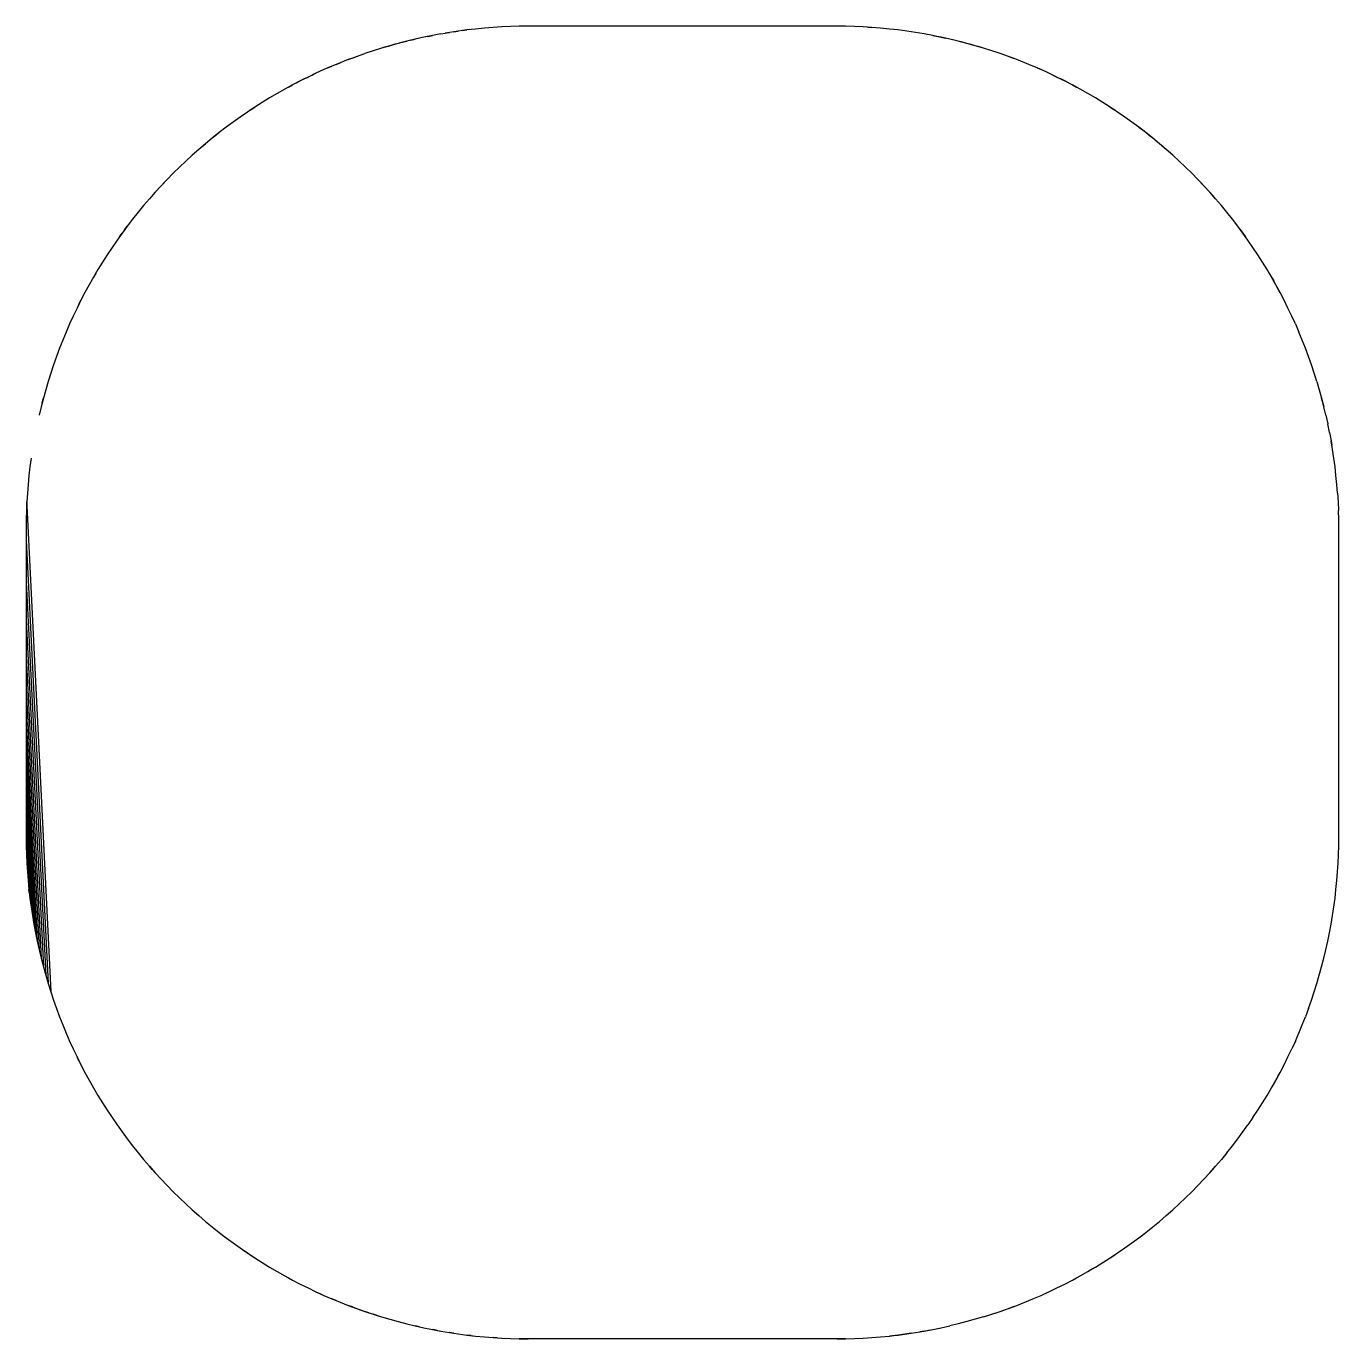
# Model space of a CAD drawing. Header units: millimetres. Extents: x 2543.3 to 2639, y 1717.1 to 1778.9.
# Drawn here: x 2631.654 to 2632.504, y 1741.483 to 1742.333 of the extents above; entities that cross this region are included whole.
import ezdxf

# ---------------------------------------------------------------- set-up
doc = ezdxf.new("R2010")
doc.units = ezdxf.units.MM

msp = doc.modelspace()

# ---------------------------------------------------------------- linework, layer by layer
at = {"color": 7, "linetype": 'Continuous', "lineweight": 25}
for p, q in [((2631.9448, 1742.33108), (2631.93917, 1742.33044)), ((2631.95045, 1742.33162), (2631.9448, 1742.33108)), ((2631.9561, 1742.33207), (2631.95045, 1742.33162)), ((2631.96176, 1742.33241), (2631.9561, 1742.33207)), ((2631.95893, 1742.33224), (2631.9561, 1742.33207)), ((2631.96176, 1742.33241), (2631.95893, 1742.33224)), ((2631.96743, 1742.33266), (2631.96176, 1742.33241)), ((2631.9731, 1742.33281), (2631.96743, 1742.33266)), ((2631.97877, 1742.33286), (2631.9731, 1742.33281)), ((2632.17877, 1742.33286), (2631.97877, 1742.33286)), ((2632.18444, 1742.33281), (2632.17877, 1742.33286)), ((2632.19012, 1742.33266), (2632.18444, 1742.33281)), ((2632.19578, 1742.33241), (2632.19012, 1742.33266)), ((2632.20144, 1742.33207), (2632.19578, 1742.33241)), ((2632.19861, 1742.33224), (2632.19578, 1742.33241)), ((2632.19861, 1742.33224), (2632.20144, 1742.33207)), ((2632.2071, 1742.33162), (2632.20144, 1742.33207)), ((2632.21274, 1742.33108), (2632.2071, 1742.33162)), ((2632.21838, 1742.33044), (2632.21274, 1742.33108)), ((2631.90015, 1742.32321), (2631.89466, 1742.32179)), ((2631.8974, 1742.32249), (2631.89466, 1742.32179)), ((2631.8974, 1742.32249), (2631.90015, 1742.32321)), ((2631.90566, 1742.32453), (2631.90015, 1742.32321)), ((2631.9029, 1742.32386), (2631.90015, 1742.32321)), ((2631.9029, 1742.32386), (2631.90566, 1742.32453)), ((2631.9112, 1742.32576), (2631.90566, 1742.32453)), ((2631.90843, 1742.32515), (2631.90566, 1742.32453)), ((2631.9112, 1742.32576), (2631.90843, 1742.32515)), ((2631.91676, 1742.32689), (2631.9112, 1742.32576)), ((2631.91398, 1742.32632), (2631.9112, 1742.32576)), ((2631.91398, 1742.32632), (2631.91676, 1742.32689)), ((2631.92234, 1742.32792), (2631.91676, 1742.32689)), ((2631.92234, 1742.32792), (2631.92793, 1742.32886)), ((2631.92234, 1742.32792), (2631.92513, 1742.32839)), ((2631.92793, 1742.32886), (2631.92513, 1742.32839)), ((2631.93354, 1742.32969), (2631.92793, 1742.32886)), ((2631.93073, 1742.32928), (2631.92793, 1742.32886)), ((2631.93073, 1742.32928), (2631.93354, 1742.32969)), ((2631.93917, 1742.33044), (2631.93354, 1742.32969)), ((2631.93635, 1742.33006), (2631.93354, 1742.32969)), ((2631.93635, 1742.33006), (2631.93917, 1742.33044)), ((2632.224, 1742.32969), (2632.21838, 1742.33044)), ((2632.22119, 1742.33006), (2632.21838, 1742.33044)), ((2632.224, 1742.32969), (2632.22119, 1742.33006)), ((2632.22681, 1742.32928), (2632.224, 1742.32969)), ((2632.22961, 1742.32886), (2632.224, 1742.32969)), ((2632.22961, 1742.32886), (2632.22681, 1742.32928)), ((2632.23521, 1742.32792), (2632.22961, 1742.32886)), ((2632.23241, 1742.32839), (2632.22961, 1742.32886)), ((2632.23521, 1742.32792), (2632.23241, 1742.32839)), ((2632.24079, 1742.32689), (2632.23521, 1742.32792)), ((2632.24079, 1742.32689), (2632.24634, 1742.32576)), ((2632.24356, 1742.32632), (2632.24079, 1742.32689)), ((2632.24634, 1742.32576), (2632.24356, 1742.32632)), ((2632.25188, 1742.32453), (2632.24634, 1742.32576)), ((2632.24634, 1742.32576), (2632.24911, 1742.32515)), ((2632.25188, 1742.32453), (2632.24911, 1742.32515)), ((2632.2574, 1742.32321), (2632.25188, 1742.32453)), ((2632.25464, 1742.32386), (2632.25188, 1742.32453)), ((2632.2574, 1742.32321), (2632.25464, 1742.32386)), ((2632.26014, 1742.32249), (2632.2574, 1742.32321)), ((2632.26289, 1742.32179), (2632.2574, 1742.32321)), ((2632.26289, 1742.32179), (2632.26014, 1742.32249)), ((2631.86761, 1742.31326), (2631.87296, 1742.31515)), ((2631.87834, 1742.31695), (2631.87296, 1742.31515)), ((2631.87565, 1742.31605), (2631.87296, 1742.31515)), ((2631.87834, 1742.31695), (2631.87565, 1742.31605)), ((2631.88375, 1742.31866), (2631.87834, 1742.31695)), ((2631.88919, 1742.32027), (2631.88375, 1742.31866)), ((2631.88647, 1742.31947), (2631.88375, 1742.31866)), ((2631.88647, 1742.31947), (2631.88919, 1742.32027)), ((2631.89466, 1742.32179), (2631.88919, 1742.32027)), ((2631.89192, 1742.32103), (2631.88919, 1742.32027)), ((2631.89466, 1742.32179), (2631.89192, 1742.32103)), ((2632.26562, 1742.32103), (2632.26289, 1742.32179)), ((2632.26835, 1742.32027), (2632.26289, 1742.32179)), ((2632.26835, 1742.32027), (2632.26562, 1742.32103)), ((2632.27379, 1742.31866), (2632.26835, 1742.32027)), ((2632.27107, 1742.31947), (2632.26835, 1742.32027)), ((2632.27379, 1742.31866), (2632.27107, 1742.31947)), ((2632.2792, 1742.31695), (2632.27379, 1742.31866)), ((2632.28458, 1742.31515), (2632.2792, 1742.31695)), ((2632.28189, 1742.31605), (2632.2792, 1742.31695)), ((2632.28458, 1742.31515), (2632.28189, 1742.31605)), ((2632.28993, 1742.31326), (2632.28458, 1742.31515)), ((2631.85178, 1742.30702), (2631.84658, 1742.30476)), ((2631.84918, 1742.30589), (2631.84658, 1742.30476)), ((2631.84918, 1742.30589), (2631.85178, 1742.30702)), ((2631.85703, 1742.30919), (2631.85178, 1742.30702)), ((2631.8544, 1742.30811), (2631.85178, 1742.30702)), ((2631.8544, 1742.30811), (2631.85703, 1742.30919)), ((2631.8623, 1742.31127), (2631.85703, 1742.30919)), ((2631.8623, 1742.31127), (2631.86761, 1742.31326)), ((2631.86496, 1742.31227), (2631.8623, 1742.31127)), ((2631.86496, 1742.31227), (2631.86761, 1742.31326)), ((2632.29524, 1742.31127), (2632.28993, 1742.31326)), ((2632.29259, 1742.31227), (2632.28993, 1742.31326)), ((2632.29524, 1742.31127), (2632.29259, 1742.31227)), ((2632.30052, 1742.30919), (2632.29524, 1742.31127)), ((2632.30576, 1742.30702), (2632.30052, 1742.30919)), ((2632.30314, 1742.30811), (2632.30052, 1742.30919)), ((2632.30576, 1742.30702), (2632.30314, 1742.30811)), ((2632.31096, 1742.30476), (2632.30576, 1742.30702)), ((2632.30836, 1742.30589), (2632.30576, 1742.30702)), ((2632.30836, 1742.30589), (2632.31096, 1742.30476)), ((2631.83122, 1742.29744), (2631.82619, 1742.29482)), ((2631.82871, 1742.29613), (2631.83122, 1742.29744)), ((2631.8363, 1742.29997), (2631.83122, 1742.29744)), ((2631.83376, 1742.2987), (2631.83122, 1742.29744)), ((2631.83376, 1742.2987), (2631.8363, 1742.29997)), ((2631.84142, 1742.30241), (2631.8363, 1742.29997)), ((2631.83886, 1742.30119), (2631.8363, 1742.29997)), ((2631.83886, 1742.30119), (2631.84142, 1742.30241)), ((2631.84658, 1742.30476), (2631.84142, 1742.30241)), ((2632.31612, 1742.30241), (2632.31096, 1742.30476)), ((2632.32124, 1742.29997), (2632.31612, 1742.30241)), ((2632.31868, 1742.30119), (2632.31612, 1742.30241)), ((2632.31868, 1742.30119), (2632.32124, 1742.29997)), ((2632.32124, 1742.29997), (2632.32378, 1742.2987)), ((2632.32124, 1742.29997), (2632.32632, 1742.29744)), ((2632.32632, 1742.29744), (2632.32378, 1742.2987)), ((2632.32632, 1742.29744), (2632.33135, 1742.29482)), ((2632.32883, 1742.29613), (2632.32632, 1742.29744)), ((2631.81627, 1742.28932), (2631.81138, 1742.28644)), ((2631.82121, 1742.29211), (2631.81627, 1742.28932)), ((2631.82619, 1742.29482), (2631.82121, 1742.29211)), ((2631.8237, 1742.29346), (2631.82121, 1742.29211)), ((2631.8237, 1742.29346), (2631.82619, 1742.29482)), ((2631.82871, 1742.29613), (2631.82619, 1742.29482)), ((2632.32883, 1742.29613), (2632.33135, 1742.29482)), ((2632.33633, 1742.29211), (2632.33135, 1742.29482)), ((2632.33135, 1742.29482), (2632.33384, 1742.29346)), ((2632.33633, 1742.29211), (2632.33384, 1742.29346)), ((2632.34127, 1742.28932), (2632.33633, 1742.29211)), ((2632.34616, 1742.28644), (2632.34127, 1742.28932)), ((2631.80176, 1742.28043), (2631.79703, 1742.27729)), ((2631.7994, 1742.27886), (2631.80176, 1742.28043)), ((2631.80655, 1742.28348), (2631.80176, 1742.28043)), ((2631.81138, 1742.28644), (2631.80655, 1742.28348)), ((2632.351, 1742.28348), (2632.34616, 1742.28644)), ((2632.35578, 1742.28043), (2632.351, 1742.28348)), ((2632.36051, 1742.27729), (2632.35578, 1742.28043)), ((2632.35578, 1742.28043), (2632.35814, 1742.27886)), ((2631.79236, 1742.27408), (2631.78774, 1742.27079)), ((2631.79703, 1742.27729), (2631.79236, 1742.27408)), ((2631.7994, 1742.27886), (2631.79703, 1742.27729)), ((2632.36051, 1742.27729), (2632.35814, 1742.27886)), ((2632.36518, 1742.27408), (2632.36051, 1742.27729)), ((2632.3698, 1742.27079), (2632.36518, 1742.27408)), ((2631.77868, 1742.26396), (2631.77424, 1742.26043)), ((2631.77646, 1742.2622), (2631.77868, 1742.26396)), ((2631.78318, 1742.26742), (2631.77868, 1742.26396)), ((2631.78774, 1742.27079), (2631.78318, 1742.26742)), ((2632.37436, 1742.26742), (2632.3698, 1742.27079)), ((2632.37886, 1742.26396), (2632.37436, 1742.26742)), ((2632.37436, 1742.26742), (2632.37661, 1742.26569)), ((2632.37886, 1742.26396), (2632.37661, 1742.26569)), ((2632.37886, 1742.26396), (2632.38108, 1742.2622)), ((2632.3833, 1742.26043), (2632.37886, 1742.26396)), ((2631.76987, 1742.25682), (2631.76555, 1742.25314)), ((2631.76771, 1742.25498), (2631.76555, 1742.25314)), ((2631.76771, 1742.25498), (2631.76987, 1742.25682)), ((2631.77424, 1742.26043), (2631.76987, 1742.25682)), ((2631.77646, 1742.2622), (2631.77424, 1742.26043)), ((2632.3833, 1742.26043), (2632.38108, 1742.2622)), ((2632.38768, 1742.25682), (2632.3833, 1742.26043)), ((2632.39199, 1742.25314), (2632.38768, 1742.25682)), ((2632.38983, 1742.25498), (2632.38768, 1742.25682)), ((2632.39199, 1742.25314), (2632.38983, 1742.25498)), ((2631.7613, 1742.24938), (2631.75712, 1742.24555)), ((2631.76555, 1742.25314), (2631.7613, 1742.24938)), ((2632.39624, 1742.24938), (2632.39199, 1742.25314)), ((2632.40042, 1742.24555), (2632.39624, 1742.24938)), ((2631.74896, 1742.23767), (2631.74499, 1742.23362)), ((2631.75301, 1742.24164), (2631.74896, 1742.23767)), ((2631.75712, 1742.24555), (2631.75301, 1742.24164)), ((2632.40454, 1742.24164), (2632.40042, 1742.24555)), ((2632.40858, 1742.23767), (2632.40454, 1742.24164)), ((2632.41256, 1742.23362), (2632.40858, 1742.23767)), ((2631.74108, 1742.22951), (2631.73725, 1742.22533)), ((2631.74499, 1742.23362), (2631.74108, 1742.22951)), ((2631.74303, 1742.23157), (2631.74108, 1742.22951)), ((2631.74303, 1742.23157), (2631.74499, 1742.23362)), ((2632.41451, 1742.23157), (2632.41256, 1742.23362)), ((2632.41646, 1742.22951), (2632.41256, 1742.23362)), ((2632.41646, 1742.22951), (2632.41451, 1742.23157)), ((2632.42029, 1742.22533), (2632.41646, 1742.22951)), ((2631.73349, 1742.22108), (2631.72981, 1742.21677)), ((2631.73725, 1742.22533), (2631.73349, 1742.22108)), ((2632.42405, 1742.22108), (2632.42029, 1742.22533)), ((2632.42029, 1742.22533), (2632.42217, 1742.2232)), ((2632.42405, 1742.22108), (2632.42217, 1742.2232)), ((2632.42774, 1742.21677), (2632.42405, 1742.22108)), ((2632.42589, 1742.21892), (2632.42405, 1742.22108)), ((2631.7262, 1742.21239), (2631.72267, 1742.20795)), ((2631.72981, 1742.21677), (2631.7262, 1742.21239)), ((2632.42589, 1742.21892), (2632.42774, 1742.21677)), ((2632.43135, 1742.21239), (2632.42774, 1742.21677)), ((2632.43488, 1742.20795), (2632.43135, 1742.21239)), ((2631.71922, 1742.20345), (2631.71584, 1742.19889)), ((2631.71753, 1742.20117), (2631.71922, 1742.20345)), ((2631.72267, 1742.20795), (2631.71922, 1742.20345)), ((2632.43833, 1742.20345), (2632.43488, 1742.20795)), ((2632.44002, 1742.20117), (2632.43833, 1742.20345)), ((2632.4417, 1742.19889), (2632.43833, 1742.20345)), ((2631.71584, 1742.19889), (2631.71255, 1742.19427)), ((2631.71419, 1742.19658), (2631.71255, 1742.19427)), ((2631.71419, 1742.19658), (2631.71584, 1742.19889)), ((2631.71753, 1742.20117), (2631.71584, 1742.19889)), ((2632.44002, 1742.20117), (2632.4417, 1742.19889)), ((2632.445, 1742.19427), (2632.4417, 1742.19889)), ((2632.4417, 1742.19889), (2632.44335, 1742.19658)), ((2632.445, 1742.19427), (2632.44335, 1742.19658)), ((2631.70934, 1742.1896), (2631.7062, 1742.18487)), ((2631.71255, 1742.19427), (2631.70934, 1742.1896)), ((2632.44821, 1742.1896), (2632.445, 1742.19427)), ((2632.45134, 1742.18487), (2632.44821, 1742.1896)), ((2631.70316, 1742.18008), (2631.70019, 1742.17524)), ((2631.7062, 1742.18487), (2631.70316, 1742.18008)), ((2632.45439, 1742.18008), (2632.45134, 1742.18487)), ((2632.45735, 1742.17524), (2632.45439, 1742.18008)), ((2631.69731, 1742.17036), (2631.69452, 1742.16542)), ((2631.70019, 1742.17524), (2631.69731, 1742.17036)), ((2631.69875, 1742.1728), (2631.69731, 1742.17036)), ((2631.69875, 1742.1728), (2631.70019, 1742.17524)), ((2632.46023, 1742.17036), (2632.45735, 1742.17524)), ((2632.45879, 1742.1728), (2632.45735, 1742.17524)), ((2632.45879, 1742.1728), (2632.46023, 1742.17036)), ((2632.46302, 1742.16542), (2632.46023, 1742.17036)), ((2632.46023, 1742.17036), (2632.46163, 1742.16789)), ((2631.69452, 1742.16542), (2631.69181, 1742.16044)), ((2632.46302, 1742.16542), (2632.46163, 1742.16789)), ((2632.46573, 1742.16044), (2632.46302, 1742.16542)), ((2632.46438, 1742.16293), (2632.46302, 1742.16542)), ((2632.46573, 1742.16044), (2632.46438, 1742.16293)), ((2631.6892, 1742.15541), (2631.68666, 1742.15033)), ((2631.68793, 1742.15287), (2631.68666, 1742.15033)), ((2631.68793, 1742.15287), (2631.6892, 1742.15541)), ((2631.69181, 1742.16044), (2631.6892, 1742.15541)), ((2632.46835, 1742.15541), (2632.46573, 1742.16044)), ((2632.47088, 1742.15033), (2632.46835, 1742.15541)), ((2631.68422, 1742.14521), (2631.68187, 1742.14005)), ((2631.68666, 1742.15033), (2631.68422, 1742.14521)), ((2632.47332, 1742.14521), (2632.47088, 1742.15033)), ((2632.47567, 1742.14005), (2632.47332, 1742.14521)), ((2631.68187, 1742.14005), (2631.67961, 1742.13485)), ((2632.47567, 1742.14005), (2632.47794, 1742.13485)), ((2631.67744, 1742.12961), (2631.67536, 1742.12433)), ((2631.67961, 1742.13485), (2631.67744, 1742.12961)), ((2632.48011, 1742.12961), (2632.47794, 1742.13485)), ((2632.48219, 1742.12433), (2632.48011, 1742.12961)), ((2631.67337, 1742.11901), (2631.67148, 1742.11367)), ((2631.67536, 1742.12433), (2631.67337, 1742.11901)), ((2632.48417, 1742.11901), (2632.48219, 1742.12433)), ((2632.48607, 1742.11367), (2632.48417, 1742.11901)), ((2631.67148, 1742.11367), (2631.66968, 1742.10829)), ((2632.48787, 1742.10829), (2632.48607, 1742.11367)), ((2631.66797, 1742.10288), (2631.66636, 1742.09744)), ((2631.66968, 1742.10829), (2631.66797, 1742.10288)), ((2632.48957, 1742.10288), (2632.48787, 1742.10829)), ((2632.48957, 1742.10288), (2632.49118, 1742.09744)), ((2631.66636, 1742.09744), (2631.66485, 1742.09198)), ((2632.49118, 1742.09744), (2632.4927, 1742.09198)), ((2631.66343, 1742.08649), (2631.6621, 1742.08097)), ((2631.66485, 1742.09198), (2631.66343, 1742.08649)), ((2631.66414, 1742.08923), (2631.66343, 1742.08649)), ((2631.66414, 1742.08923), (2631.66485, 1742.09198)), ((2632.4927, 1742.09198), (2632.49412, 1742.08649)), ((2632.49341, 1742.08923), (2632.4927, 1742.09198)), ((2632.49412, 1742.08649), (2632.49341, 1742.08923)), ((2632.49544, 1742.08097), (2632.49412, 1742.08649)), ((2632.49544, 1742.08097), (2632.49667, 1742.07543)), ((2632.4978, 1742.06987), (2632.49667, 1742.07543)), ((2632.4978, 1742.06987), (2632.49883, 1742.06429)), ((2632.49883, 1742.06429), (2632.4993, 1742.0615)), ((2632.49977, 1742.0587), (2632.49883, 1742.06429)), ((2632.49977, 1742.0587), (2632.4993, 1742.0615)), ((2631.65693, 1742.05309), (2631.65619, 1742.04747)), ((2632.50061, 1742.05309), (2632.49977, 1742.0587)), ((2632.50135, 1742.04747), (2632.50061, 1742.05309)), ((2631.65619, 1742.04747), (2631.65555, 1742.04183)), ((2632.50199, 1742.04183), (2632.50135, 1742.04747)), ((2631.65501, 1742.03619), (2631.65456, 1742.03053)), ((2631.65555, 1742.04183), (2631.65501, 1742.03619)), ((2632.50254, 1742.03619), (2632.50199, 1742.04183)), ((2632.50298, 1742.03053), (2632.50254, 1742.03619)), ((2631.65422, 1742.02487), (2631.65397, 1742.0192)), ((2631.65409, 1742.02204), (2631.65422, 1742.02487)), ((2631.65456, 1742.03053), (2631.65422, 1742.02487)), ((2632.50298, 1742.03053), (2632.50333, 1742.02487)), ((2632.50333, 1742.02487), (2632.50357, 1742.0192)), ((2631.65397, 1742.0192), (2631.65382, 1742.01353)), ((2631.65409, 1742.02204), (2631.65397, 1742.0192)), ((2632.50372, 1742.01353), (2632.50357, 1742.0192)), ((2631.65382, 1742.01353), (2631.65377, 1742.00786)), ((2631.65377, 1742.00786), (2631.65377, 1741.80786)), ((2632.50377, 1742.00786), (2632.50372, 1742.01353)), ((2632.50377, 1741.80786), (2632.50377, 1742.00786)), ((2631.65377, 1741.80786), (2631.65382, 1741.80219)), ((2632.50372, 1741.80219), (2632.50377, 1741.80786)), ((2631.65382, 1741.80219), (2631.65397, 1741.79652)), ((2631.65397, 1741.79652), (2631.65422, 1741.79085)), ((2632.50333, 1741.79085), (2632.50357, 1741.79652)), ((2632.50357, 1741.79652), (2632.50372, 1741.80219)), ((2631.65422, 1741.79085), (2631.65456, 1741.78519)), ((2632.50298, 1741.78519), (2632.50333, 1741.79085)), ((2631.65456, 1741.78519), (2631.65501, 1741.77953)), ((2631.65501, 1741.77953), (2631.65555, 1741.77389)), ((2632.50199, 1741.77389), (2632.50254, 1741.77953)), ((2632.50254, 1741.77953), (2632.50298, 1741.78519)), ((2632.50254, 1741.77953), (2632.50276, 1741.78236)), ((2632.50276, 1741.78236), (2632.50298, 1741.78519)), ((2631.65555, 1741.77389), (2631.65619, 1741.76825)), ((2631.65587, 1741.77107), (2631.65555, 1741.77389)), ((2631.65587, 1741.77107), (2631.65619, 1741.76825)), ((2632.50135, 1741.76825), (2632.50199, 1741.77389)), ((2632.50135, 1741.76825), (2632.50167, 1741.77107)), ((2632.50167, 1741.77107), (2632.50199, 1741.77389)), ((2631.65619, 1741.76825), (2631.65693, 1741.76263)), ((2631.65693, 1741.76263), (2631.65777, 1741.75702)), ((2632.49977, 1741.75702), (2632.50061, 1741.76263)), ((2632.50061, 1741.76263), (2632.50135, 1741.76825)), ((2631.65777, 1741.75702), (2631.65871, 1741.75142)), ((2632.49883, 1741.75142), (2632.49977, 1741.75702)), ((2631.65871, 1741.75142), (2631.65974, 1741.74584)), ((2631.65974, 1741.74584), (2631.66087, 1741.74029)), ((2632.49667, 1741.74029), (2632.4978, 1741.74584)), ((2632.4978, 1741.74584), (2632.49883, 1741.75142)), ((2631.66087, 1741.74029), (2631.6621, 1741.73475)), ((2632.49544, 1741.73475), (2632.49667, 1741.74029)), ((2631.6621, 1741.73475), (2631.66343, 1741.72923)), ((2631.66343, 1741.72923), (2631.66485, 1741.72374)), ((2632.4927, 1741.72374), (2632.49412, 1741.72923)), ((2632.49412, 1741.72923), (2632.49544, 1741.73475)), ((2631.66485, 1741.72374), (2631.66636, 1741.71828)), ((2632.49118, 1741.71828), (2632.4927, 1741.72374)), ((2631.66636, 1741.71828), (2631.66797, 1741.71284)), ((2631.66797, 1741.71284), (2631.66968, 1741.70743)), ((2632.48787, 1741.70743), (2632.48957, 1741.71284)), ((2632.48957, 1741.71284), (2632.49118, 1741.71828)), ((2631.66968, 1741.70743), (2631.67148, 1741.70205)), ((2631.67148, 1741.70205), (2631.67337, 1741.6967)), ((2632.48417, 1741.6967), (2632.48607, 1741.70205)), ((2632.48607, 1741.70205), (2632.48787, 1741.70743)), ((2631.67337, 1741.6967), (2631.67536, 1741.69139)), ((2632.48417, 1741.6967), (2632.48219, 1741.69139)), ((2631.67536, 1741.69139), (2631.67744, 1741.68611)), ((2631.67744, 1741.68611), (2631.67961, 1741.68087)), ((2632.47794, 1741.68087), (2632.48011, 1741.68611)), ((2632.48011, 1741.68611), (2632.48219, 1741.69139)), ((2631.67961, 1741.68087), (2631.68187, 1741.67567)), ((2632.47567, 1741.67567), (2632.47794, 1741.68087)), ((2631.68187, 1741.67567), (2631.68422, 1741.67051)), ((2631.68422, 1741.67051), (2631.68666, 1741.66539)), ((2632.47088, 1741.66539), (2632.47332, 1741.67051)), ((2632.47567, 1741.67567), (2632.47332, 1741.67051)), ((2631.68666, 1741.66539), (2631.6892, 1741.66031)), ((2631.68793, 1741.66285), (2631.68666, 1741.66539)), ((2631.68793, 1741.66285), (2631.6892, 1741.66031)), ((2631.6892, 1741.66031), (2631.69181, 1741.65528)), ((2632.46573, 1741.65528), (2632.46835, 1741.66031)), ((2632.46835, 1741.66031), (2632.47088, 1741.66539)), ((2631.69181, 1741.65528), (2631.69452, 1741.65029)), ((2632.46302, 1741.65029), (2632.46573, 1741.65528)), ((2632.46438, 1741.65279), (2632.46302, 1741.65029)), ((2632.46438, 1741.65279), (2632.46573, 1741.65528)), ((2631.69452, 1741.65029), (2631.69731, 1741.64536)), ((2631.69731, 1741.64536), (2631.70019, 1741.64047)), ((2632.45735, 1741.64047), (2632.46023, 1741.64536)), ((2632.46023, 1741.64536), (2632.46302, 1741.65029)), ((2632.46023, 1741.64536), (2632.46163, 1741.64783)), ((2632.46302, 1741.65029), (2632.46163, 1741.64783)), ((2631.70019, 1741.64047), (2631.70316, 1741.63564)), ((2631.70316, 1741.63564), (2631.7062, 1741.63085)), ((2632.45134, 1741.63085), (2632.45439, 1741.63564)), ((2632.45439, 1741.63564), (2632.45735, 1741.64047)), ((2631.7062, 1741.63085), (2631.70934, 1741.62612)), ((2631.70934, 1741.62612), (2631.71255, 1741.62145)), ((2632.44821, 1741.62612), (2632.445, 1741.62145)), ((2632.44821, 1741.62612), (2632.45134, 1741.63085)), ((2631.71255, 1741.62145), (2631.71584, 1741.61683)), ((2632.4417, 1741.61683), (2632.445, 1741.62145)), ((2631.71584, 1741.61683), (2631.71922, 1741.61227)), ((2631.71922, 1741.61227), (2631.72267, 1741.60777)), ((2632.43488, 1741.60777), (2632.43833, 1741.61227)), ((2632.43833, 1741.61227), (2632.4417, 1741.61683)), ((2631.72267, 1741.60777), (2631.7262, 1741.60333)), ((2631.7262, 1741.60333), (2631.72981, 1741.59895)), ((2632.43135, 1741.60333), (2632.42774, 1741.59895)), ((2632.43135, 1741.60333), (2632.43488, 1741.60777)), ((2631.73165, 1741.5968), (2631.72981, 1741.59895)), ((2631.72981, 1741.59895), (2631.73349, 1741.59464)), ((2631.73165, 1741.5968), (2631.73349, 1741.59464)), ((2631.73349, 1741.59464), (2631.73725, 1741.59039)), ((2631.73537, 1741.59252), (2631.73349, 1741.59464)), ((2631.73537, 1741.59252), (2631.73725, 1741.59039)), ((2632.42029, 1741.59039), (2632.42405, 1741.59464)), ((2632.42029, 1741.59039), (2632.42217, 1741.59252)), ((2632.42217, 1741.59252), (2632.42405, 1741.59464)), ((2632.42405, 1741.59464), (2632.42774, 1741.59895)), ((2632.42405, 1741.59464), (2632.42589, 1741.5968)), ((2632.42589, 1741.5968), (2632.42774, 1741.59895)), ((2631.73725, 1741.59039), (2631.74108, 1741.58621)), ((2631.74108, 1741.58621), (2631.74499, 1741.5821)), ((2632.41256, 1741.5821), (2632.41646, 1741.58621)), ((2632.41646, 1741.58621), (2632.42029, 1741.59039)), ((2631.74499, 1741.5821), (2631.74896, 1741.57805)), ((2631.74896, 1741.57805), (2631.75301, 1741.57408)), ((2632.40454, 1741.57408), (2632.40858, 1741.57805)), ((2632.40858, 1741.57805), (2632.41256, 1741.5821)), ((2631.75301, 1741.57408), (2631.75712, 1741.57017)), ((2631.75712, 1741.57017), (2631.7613, 1741.56634)), ((2631.7613, 1741.56634), (2631.76555, 1741.56258)), ((2632.39199, 1741.56258), (2632.39624, 1741.56634)), ((2632.39624, 1741.56634), (2632.40042, 1741.57017)), ((2632.40042, 1741.57017), (2632.40454, 1741.57408)), ((2631.76555, 1741.56258), (2631.76987, 1741.55889)), ((2631.76555, 1741.56258), (2631.76771, 1741.56074)), ((2631.76771, 1741.56074), (2631.76987, 1741.55889)), ((2631.76987, 1741.55889), (2631.77424, 1741.55529)), ((2632.3833, 1741.55529), (2632.38768, 1741.55889)), ((2632.38768, 1741.55889), (2632.39199, 1741.56258)), ((2632.38768, 1741.55889), (2632.38983, 1741.56074)), ((2632.38983, 1741.56074), (2632.39199, 1741.56258)), ((2631.77424, 1741.55529), (2631.77868, 1741.55176)), ((2631.77868, 1741.55176), (2631.78318, 1741.5483)), ((2631.77868, 1741.55176), (2631.78093, 1741.55003)), ((2631.78093, 1741.55003), (2631.78318, 1741.5483)), ((2632.37436, 1741.5483), (2632.37886, 1741.55176)), ((2632.37436, 1741.5483), (2632.37661, 1741.55003)), ((2632.37661, 1741.55003), (2632.37886, 1741.55176)), ((2632.37886, 1741.55176), (2632.3833, 1741.55529)), ((2631.78318, 1741.5483), (2631.78774, 1741.54493)), ((2631.78774, 1741.54493), (2631.79236, 1741.54164)), ((2631.79236, 1741.54164), (2631.7947, 1741.54003)), ((2631.79236, 1741.54164), (2631.79703, 1741.53842)), ((2632.36051, 1741.53842), (2632.36518, 1741.54164)), ((2632.36518, 1741.54164), (2632.3698, 1741.54493)), ((2632.3698, 1741.54493), (2632.37436, 1741.5483)), ((2631.7947, 1741.54003), (2631.79703, 1741.53842)), ((2631.79703, 1741.53842), (2631.80176, 1741.53529)), ((2631.79703, 1741.53842), (2631.7994, 1741.53686)), ((2631.7994, 1741.53686), (2631.80176, 1741.53529)), ((2631.80176, 1741.53529), (2631.80655, 1741.53225)), ((2631.80176, 1741.53529), (2631.80416, 1741.53377)), ((2631.80416, 1741.53377), (2631.80655, 1741.53225)), ((2631.80655, 1741.53225), (2631.81138, 1741.52928)), ((2631.80655, 1741.53225), (2631.80897, 1741.53076)), ((2632.34616, 1741.52928), (2632.351, 1741.53225)), ((2632.34858, 1741.53076), (2632.351, 1741.53225)), ((2632.351, 1741.53225), (2632.35578, 1741.53529)), ((2632.351, 1741.53225), (2632.35339, 1741.53377)), ((2632.35339, 1741.53377), (2632.35578, 1741.53529)), ((2632.35578, 1741.53529), (2632.36051, 1741.53842)), ((2632.35578, 1741.53529), (2632.35814, 1741.53686)), ((2632.35814, 1741.53686), (2632.36051, 1741.53842)), ((2631.80897, 1741.53076), (2631.81138, 1741.52928)), ((2631.81138, 1741.52928), (2631.81627, 1741.5264)), ((2631.81627, 1741.5264), (2631.82121, 1741.52361)), ((2631.82121, 1741.52361), (2631.82619, 1741.5209)), ((2631.82121, 1741.52361), (2631.8237, 1741.52226)), ((2632.33135, 1741.5209), (2632.33633, 1741.52361)), ((2632.33384, 1741.52226), (2632.33633, 1741.52361)), ((2632.33633, 1741.52361), (2632.34127, 1741.5264)), ((2632.34127, 1741.5264), (2632.34616, 1741.52928)), ((2632.34127, 1741.5264), (2632.34372, 1741.52784)), ((2632.34372, 1741.52784), (2632.34616, 1741.52928)), ((2632.34616, 1741.52928), (2632.34858, 1741.53076)), ((2631.8237, 1741.52226), (2631.82619, 1741.5209)), ((2631.82619, 1741.5209), (2631.83122, 1741.51829)), ((2631.83122, 1741.51829), (2631.8363, 1741.51575)), ((2631.8363, 1741.51575), (2631.84142, 1741.51331)), ((2632.31612, 1741.51331), (2632.32124, 1741.51575)), ((2632.32124, 1741.51575), (2632.32632, 1741.51829)), ((2632.32632, 1741.51829), (2632.33135, 1741.5209)), ((2632.33135, 1741.5209), (2632.33384, 1741.52226)), ((2631.84142, 1741.51331), (2631.844, 1741.51214)), ((2631.84142, 1741.51331), (2631.84658, 1741.51096)), ((2631.844, 1741.51214), (2631.84658, 1741.51096)), ((2631.84658, 1741.51096), (2631.85178, 1741.50869)), ((2631.85178, 1741.50869), (2631.85703, 1741.50652)), ((2631.8544, 1741.50761), (2631.85178, 1741.50869)), ((2631.8544, 1741.50761), (2631.85703, 1741.50652)), ((2631.85703, 1741.50652), (2631.8623, 1741.50445)), ((2632.29524, 1741.50445), (2632.30052, 1741.50652)), ((2632.30052, 1741.50652), (2632.30576, 1741.50869)), ((2632.30052, 1741.50652), (2632.30314, 1741.50761)), ((2632.30314, 1741.50761), (2632.30576, 1741.50869)), ((2632.30576, 1741.50869), (2632.31096, 1741.51096)), ((2632.31096, 1741.51096), (2632.31612, 1741.51331)), ((2632.31096, 1741.51096), (2632.31354, 1741.51214)), ((2632.31354, 1741.51214), (2632.31612, 1741.51331)), ((2631.86496, 1741.50345), (2631.8623, 1741.50445)), ((2631.8623, 1741.50445), (2631.86761, 1741.50246)), ((2631.86496, 1741.50345), (2631.86761, 1741.50246)), ((2631.86761, 1741.50246), (2631.87296, 1741.50056)), ((2631.86761, 1741.50246), (2631.87029, 1741.50151)), ((2631.87029, 1741.50151), (2631.87296, 1741.50056)), ((2631.87296, 1741.50056), (2631.87834, 1741.49877)), ((2631.87565, 1741.49967), (2631.87296, 1741.50056)), ((2631.87565, 1741.49967), (2631.87834, 1741.49877)), ((2631.87834, 1741.49877), (2631.88375, 1741.49706)), ((2631.88105, 1741.49792), (2631.87834, 1741.49877)), ((2631.88105, 1741.49792), (2631.88375, 1741.49706)), ((2632.27379, 1741.49706), (2632.2792, 1741.49877)), ((2632.27379, 1741.49706), (2632.2765, 1741.49792)), ((2632.2765, 1741.49792), (2632.2792, 1741.49877)), ((2632.2792, 1741.49877), (2632.28458, 1741.50056)), ((2632.2792, 1741.49877), (2632.28189, 1741.49967)), ((2632.28189, 1741.49967), (2632.28458, 1741.50056)), ((2632.28458, 1741.50056), (2632.28993, 1741.50246)), ((2632.28458, 1741.50056), (2632.28726, 1741.50151)), ((2632.28726, 1741.50151), (2632.28993, 1741.50246)), ((2632.28993, 1741.50246), (2632.29524, 1741.50445)), ((2632.28993, 1741.50246), (2632.29259, 1741.50345)), ((2632.29259, 1741.50345), (2632.29524, 1741.50445)), ((2631.88375, 1741.49706), (2631.88919, 1741.49545)), ((2631.88919, 1741.49545), (2631.89466, 1741.49394)), ((2631.89466, 1741.49394), (2631.90015, 1741.49251)), ((2631.90015, 1741.49251), (2631.90566, 1741.49119)), ((2631.90843, 1741.49057), (2631.90566, 1741.49119)), ((2631.90566, 1741.49119), (2631.9112, 1741.48996)), ((2631.90843, 1741.49057), (2631.9112, 1741.48996)), ((2631.9112, 1741.48996), (2631.91676, 1741.48883)), ((2632.24079, 1741.48883), (2632.24634, 1741.48996)), ((2632.24634, 1741.48996), (2632.25188, 1741.49119)), ((2632.24634, 1741.48996), (2632.24911, 1741.49057)), ((2632.24911, 1741.49057), (2632.25188, 1741.49119)), ((2632.2574, 1741.49251), (2632.25188, 1741.49119)), ((2632.26289, 1741.49394), (2632.2574, 1741.49251)), ((2632.26835, 1741.49545), (2632.26289, 1741.49394)), ((2632.27379, 1741.49706), (2632.26835, 1741.49545)), ((2631.91676, 1741.48883), (2631.92234, 1741.4878)), ((2631.91955, 1741.48832), (2631.91676, 1741.48883)), ((2631.91955, 1741.48832), (2631.92234, 1741.4878)), ((2631.92234, 1741.4878), (2631.92513, 1741.48733)), ((2631.92234, 1741.4878), (2631.92793, 1741.48686)), ((2631.92513, 1741.48733), (2631.92793, 1741.48686)), ((2631.93073, 1741.48644), (2631.92793, 1741.48686)), ((2631.92793, 1741.48686), (2631.93354, 1741.48602)), ((2631.93073, 1741.48644), (2631.93354, 1741.48602)), ((2631.93354, 1741.48602), (2631.93917, 1741.48528)), ((2631.93354, 1741.48602), (2631.93635, 1741.48565)), ((2631.93635, 1741.48565), (2631.93917, 1741.48528)), ((2631.94198, 1741.48496), (2631.93917, 1741.48528)), ((2631.93917, 1741.48528), (2631.9448, 1741.48464)), ((2631.94198, 1741.48496), (2631.9448, 1741.48464)), ((2631.9448, 1741.48464), (2631.95045, 1741.4841)), ((2631.95045, 1741.4841), (2631.9561, 1741.48365)), ((2631.95893, 1741.48348), (2631.9561, 1741.48365)), ((2631.9561, 1741.48365), (2631.96176, 1741.48331)), ((2631.95893, 1741.48348), (2631.96176, 1741.48331)), ((2631.96176, 1741.48331), (2631.96743, 1741.48306)), ((2631.96743, 1741.48306), (2631.9731, 1741.48291)), ((2631.97877, 1741.48286), (2631.9731, 1741.48291)), ((2631.9731, 1741.48291), (2631.97594, 1741.48288)), ((2631.97594, 1741.48288), (2631.97877, 1741.48286)), ((2632.17877, 1741.48286), (2631.97877, 1741.48286)), ((2632.18444, 1741.48291), (2632.17877, 1741.48286)), ((2632.17877, 1741.48286), (2632.18161, 1741.48288)), ((2632.18161, 1741.48288), (2632.18444, 1741.48291)), ((2632.18444, 1741.48291), (2632.19012, 1741.48306)), ((2632.19012, 1741.48306), (2632.19578, 1741.48331)), ((2632.19578, 1741.48331), (2632.20144, 1741.48365)), ((2632.19578, 1741.48331), (2632.19861, 1741.48348)), ((2632.19861, 1741.48348), (2632.20144, 1741.48365)), ((2632.20144, 1741.48365), (2632.2071, 1741.4841)), ((2632.2071, 1741.4841), (2632.21274, 1741.48464)), ((2632.2071, 1741.4841), (2632.20992, 1741.48437)), ((2632.20992, 1741.48437), (2632.21274, 1741.48464)), ((2632.21838, 1741.48528), (2632.21274, 1741.48464)), ((2632.21274, 1741.48464), (2632.21556, 1741.48496)), ((2632.21556, 1741.48496), (2632.21838, 1741.48528)), ((2632.224, 1741.48602), (2632.21838, 1741.48528)), ((2632.21838, 1741.48528), (2632.22119, 1741.48565)), ((2632.22119, 1741.48565), (2632.224, 1741.48602)), ((2632.224, 1741.48602), (2632.22961, 1741.48686)), ((2632.22681, 1741.48644), (2632.224, 1741.48602)), ((2632.22681, 1741.48644), (2632.22961, 1741.48686)), ((2632.22961, 1741.48686), (2632.23521, 1741.4878)), ((2632.22961, 1741.48686), (2632.23241, 1741.48733)), ((2632.23521, 1741.4878), (2632.23241, 1741.48733)), ((2632.23521, 1741.4878), (2632.24079, 1741.48883)), ((2632.23521, 1741.4878), (2632.238, 1741.48832)), ((2632.238, 1741.48832), (2632.24079, 1741.48883))]:
    msp.add_line(p, q, dxfattribs=at)
at = {"color": 8, "linetype": 'Continuous', "lineweight": 25}
for p, q in [((2631.6541, 1742.02223), (2631.66968, 1741.70743)), ((2631.65377, 1742.00007), (2631.66797, 1741.71284)), ((2631.65377, 1741.97309), (2631.66636, 1741.71828)), ((2631.65377, 1741.94806), (2631.66485, 1741.72374)), ((2631.65377, 1741.92489), (2631.66343, 1741.72923)), ((2631.65377, 1741.90367), (2631.6621, 1741.73475)), ((2631.65377, 1741.88437), (2631.66087, 1741.74029)), ((2631.65377, 1741.86704), (2631.65974, 1741.74584)), ((2631.65377, 1741.85167), (2631.65871, 1741.75142)), ((2631.65377, 1741.83831), (2631.65777, 1741.75702)), ((2631.65377, 1741.82689), (2631.65693, 1741.76263)), ((2631.65377, 1741.81749), (2631.65619, 1741.76825)), ((2631.65377, 1741.81007), (2631.65555, 1741.77389)), ((2631.65381, 1741.80397), (2631.65501, 1741.77953)), ((2631.65393, 1741.79809), (2631.65456, 1741.78519))]:
    msp.add_line(p, q, dxfattribs=at)

doc.saveas('drawing.dxf')
